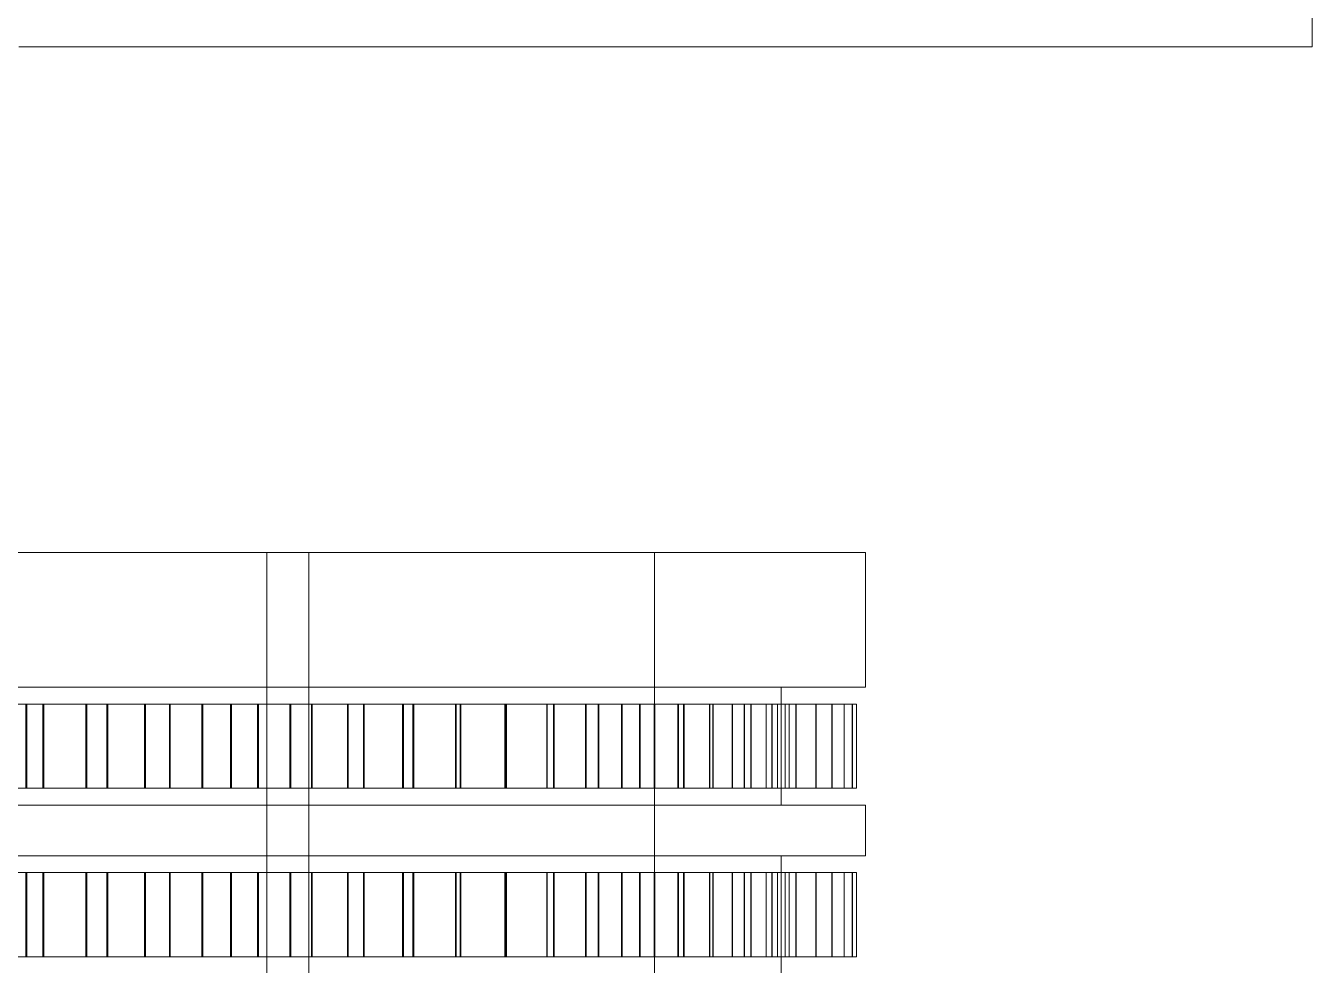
# Model space of a CAD drawing. Header units: millimetres. Extents: x -2500 to 58855, y -53268 to 6837.
# Drawn here: x 27128.6 to 27281.2, y -19559 to -19447.5 of the extents above; entities that cross this region are included whole.
import ezdxf

# ---------------------------------------------------------------- set-up
doc = ezdxf.new("R2010")
doc.units = ezdxf.units.MM
doc.layers.add('superior_briquetadora', color=7, linetype='Continuous', lineweight=0)

msp = doc.modelspace()

# ---------------------------------------------------------------- linework, layer by layer
at = {"layer": 'superior_briquetadora'}
for p, q in [((27281.187, -19405), (27281.187, -19450)), ((27127.793, -19450), (27147.144, -19450)), ((27147.144, -19450), (27165.922, -19450)), ((27165.922, -19450), (27183.905, -19450)), ((27183.905, -19450), (27200.884, -19450)), ((27200.884, -19450), (27216.658, -19450)), ((27216.658, -19450), (27231.044, -19450)), ((27231.044, -19450), (27243.872, -19450)), ((27243.872, -19450), (27254.991, -19450)), ((27254.991, -19450), (27264.273, -19450)), ((27264.273, -19450), (27271.607, -19450)), ((27271.607, -19450), (27276.908, -19450)), ((27276.908, -19450), (27280.114, -19450)), ((27280.114, -19450), (27281.187, -19450)), ((27134.069, -19510), (27124.846, -19510)), ((27127.114, -19510), (27145.681, -19510)), ((27144.305, -19510), (27134.069, -19510)), ((27153.527, -19510), (27144.305, -19510)), ((27145.681, -19510), (27163.187, -19510)), ((27159.909, -19510), (27153.527, -19510)), ((27157.187, -19660), (27157.187, -19510)), ((27159.464, -19510), (27157.187, -19510)), ((27165.846, -19510), (27159.464, -19510)), ((27162.187, -19510), (27159.909, -19510)), ((27162.187, -19660), (27162.187, -19510)), ((27163.187, -19510), (27179.24, -19510)), ((27175.069, -19510), (27165.846, -19510)), ((27185.305, -19510), (27175.069, -19510)), ((27179.24, -19510), (27193.483, -19510)), ((27194.527, -19510), (27185.305, -19510)), ((27193.483, -19510), (27205.598, -19510)), ((27200.909, -19510), (27194.527, -19510)), ((27203.187, -19510), (27200.909, -19510)), ((27203.187, -19660), (27203.187, -19510)), ((27205.598, -19510), (27215.313, -19510)), ((27215.313, -19510), (27222.411, -19510)), ((27222.411, -19510), (27226.735, -19510)), ((27226.735, -19510), (27228.187, -19510)), ((27228.187, -19510), (27228.187, -19526)), ((27127.114, -19526), (27145.681, -19526)), ((27127.645, -19526), (27146.39, -19526)), ((27145.681, -19526), (27163.187, -19526)), ((27146.39, -19526), (27163.82, -19526)), ((27163.187, -19526), (27179.24, -19526)), ((27163.82, -19526), (27179.46, -19526)), ((27179.24, -19526), (27193.483, -19526)), ((27179.46, -19526), (27192.883, -19526)), ((27192.883, -19526), (27203.723, -19526)), ((27193.483, -19526), (27205.598, -19526)), ((27203.723, -19526), (27211.685, -19526)), ((27205.598, -19526), (27215.313, -19526)), ((27211.685, -19526), (27216.55, -19526)), ((27215.313, -19526), (27222.411, -19526)), ((27216.55, -19526), (27218.187, -19526)), ((27218.187, -19540), (27218.187, -19526)), ((27222.411, -19526), (27226.735, -19526)), ((27226.735, -19526), (27228.187, -19526)), ((27128.638, -19528), (27121.418, -19528)), ((27121.523, -19528), (27128.742, -19528)), ((27130.651, -19528), (27122.954, -19528)), ((27123.066, -19528), (27130.762, -19528)), ((27135.744, -19528), (27128.638, -19528)), ((27128.638, -19538), (27128.638, -19528)), ((27128.742, -19528), (27135.846, -19528)), ((27128.742, -19538), (27128.742, -19528)), ((27138.227, -19528), (27130.651, -19528)), ((27130.651, -19538), (27130.651, -19528)), ((27130.762, -19528), (27138.336, -19528)), ((27130.762, -19538), (27130.762, -19528)), ((27142.71, -19528), (27135.744, -19528)), ((27135.744, -19538), (27135.744, -19528)), ((27135.846, -19528), (27142.809, -19528)), ((27135.846, -19538), (27135.846, -19528)), ((27145.653, -19528), (27138.227, -19528)), ((27138.227, -19538), (27138.227, -19528)), ((27138.336, -19528), (27145.76, -19528)), ((27138.336, -19538), (27138.336, -19528)), ((27149.508, -19528), (27142.71, -19528)), ((27142.71, -19538), (27142.71, -19528)), ((27142.809, -19528), (27149.606, -19528)), ((27142.809, -19538), (27142.809, -19528)), ((27152.902, -19528), (27145.653, -19528)), ((27145.653, -19538), (27145.653, -19528)), ((27145.76, -19528), (27153.005, -19528)), ((27145.76, -19538), (27145.76, -19528)), ((27156.115, -19528), (27149.508, -19528)), ((27149.508, -19538), (27149.508, -19528)), ((27149.606, -19528), (27156.209, -19528)), ((27149.606, -19538), (27149.606, -19528)), ((27159.945, -19528), (27152.902, -19528)), ((27152.902, -19538), (27152.902, -19528)), ((27153.005, -19528), (27160.045, -19528)), ((27153.005, -19538), (27153.005, -19528)), ((27162.505, -19528), (27156.115, -19528)), ((27156.115, -19538), (27156.115, -19528)), ((27156.209, -19528), (27162.596, -19528)), ((27156.209, -19538), (27156.209, -19528)), ((27166.757, -19528), (27159.945, -19528)), ((27159.945, -19538), (27159.945, -19528)), ((27160.045, -19528), (27166.854, -19528)), ((27160.045, -19538), (27160.045, -19528)), ((27168.653, -19528), (27162.505, -19528)), ((27162.505, -19538), (27162.505, -19528)), ((27162.596, -19528), (27168.741, -19528)), ((27162.596, -19538), (27162.596, -19528)), ((27173.312, -19528), (27166.757, -19528)), ((27166.757, -19538), (27166.757, -19528)), ((27166.854, -19528), (27173.405, -19528)), ((27166.854, -19538), (27166.854, -19528)), ((27174.538, -19528), (27168.653, -19528)), ((27168.653, -19538), (27168.653, -19528)), ((27168.741, -19528), (27174.621, -19528)), ((27168.741, -19538), (27168.741, -19528)), ((27179.586, -19528), (27173.312, -19528)), ((27173.312, -19538), (27173.312, -19528)), ((27173.405, -19528), (27179.675, -19528)), ((27173.405, -19538), (27173.405, -19528)), ((27180.137, -19528), (27174.538, -19528)), ((27174.538, -19538), (27174.538, -19528)), ((27174.621, -19528), (27180.216, -19528)), ((27174.621, -19538), (27174.621, -19528)), ((27185.555, -19528), (27179.586, -19528)), ((27179.586, -19538), (27179.586, -19528)), ((27179.675, -19528), (27185.64, -19528)), ((27179.675, -19538), (27179.675, -19528)), ((27185.429, -19528), (27180.137, -19528)), ((27180.137, -19538), (27180.137, -19528)), ((27180.216, -19528), (27185.503, -19528)), ((27180.216, -19538), (27180.216, -19528)), ((27190.394, -19528), (27185.429, -19528)), ((27185.429, -19538), (27185.429, -19528)), ((27185.503, -19528), (27190.464, -19528)), ((27185.503, -19538), (27185.503, -19528)), ((27191.197, -19528), (27185.555, -19528)), ((27185.555, -19538), (27185.555, -19528)), ((27185.64, -19528), (27191.276, -19528)), ((27185.64, -19538), (27185.64, -19528)), ((27195.014, -19528), (27190.394, -19528)), ((27190.394, -19538), (27190.394, -19528)), ((27190.464, -19528), (27195.079, -19528)), ((27190.464, -19538), (27190.464, -19528)), ((27196.491, -19528), (27191.197, -19528)), ((27191.197, -19538), (27191.197, -19528)), ((27191.276, -19528), (27196.565, -19528)), ((27191.276, -19538), (27191.276, -19528)), ((27199.272, -19528), (27195.014, -19528)), ((27195.014, -19538), (27195.014, -19528)), ((27195.079, -19528), (27199.331, -19528)), ((27195.079, -19538), (27195.079, -19528)), ((27201.416, -19528), (27196.491, -19528)), ((27196.491, -19538), (27196.491, -19528)), ((27196.565, -19528), (27201.485, -19528)), ((27196.565, -19538), (27196.565, -19528)), ((27203.15, -19528), (27199.272, -19528)), ((27199.272, -19538), (27199.272, -19528)), ((27199.331, -19528), (27203.204, -19528)), ((27199.331, -19538), (27199.331, -19528)), ((27205.955, -19528), (27201.416, -19528)), ((27201.416, -19538), (27201.416, -19528)), ((27201.485, -19528), (27206.018, -19528)), ((27201.485, -19538), (27201.485, -19528)), ((27206.636, -19528), (27203.15, -19528)), ((27203.15, -19538), (27203.15, -19528)), ((27203.204, -19528), (27206.683, -19528)), ((27203.204, -19538), (27203.204, -19528)), ((27210.09, -19528), (27205.955, -19528)), ((27205.955, -19538), (27205.955, -19528)), ((27206.018, -19528), (27210.147, -19528)), ((27206.018, -19538), (27206.018, -19528)), ((27209.715, -19528), (27206.636, -19528)), ((27206.636, -19538), (27206.636, -19528)), ((27206.683, -19528), (27209.757, -19528)), ((27206.683, -19538), (27206.683, -19528)), ((27212.377, -19528), (27209.715, -19528)), ((27209.715, -19538), (27209.715, -19528)), ((27209.757, -19528), (27212.413, -19528)), ((27209.757, -19538), (27209.757, -19528)), ((27213.806, -19528), (27210.09, -19528)), ((27210.09, -19538), (27210.09, -19528)), ((27210.147, -19528), (27213.857, -19528)), ((27210.147, -19538), (27210.147, -19528)), ((27214.611, -19528), (27212.377, -19528)), ((27212.377, -19538), (27212.377, -19528)), ((27212.413, -19528), (27214.64, -19528)), ((27212.413, -19538), (27212.413, -19528)), ((27217.089, -19528), (27213.806, -19528)), ((27213.806, -19538), (27213.806, -19528)), ((27213.857, -19528), (27217.133, -19528)), ((27213.857, -19538), (27213.857, -19528)), ((27216.409, -19528), (27214.611, -19528)), ((27214.611, -19538), (27214.611, -19528)), ((27214.64, -19528), (27216.432, -19528)), ((27214.64, -19538), (27214.64, -19528)), ((27217.765, -19528), (27216.409, -19528)), ((27216.409, -19538), (27216.409, -19528)), ((27216.432, -19528), (27217.781, -19528)), ((27216.432, -19538), (27216.432, -19528)), ((27219.927, -19528), (27217.089, -19528)), ((27217.089, -19538), (27217.089, -19528)), ((27217.133, -19528), (27219.965, -19528)), ((27217.133, -19538), (27217.133, -19528)), ((27218.672, -19528), (27217.765, -19528)), ((27217.765, -19538), (27217.765, -19528)), ((27217.781, -19528), (27218.682, -19528)), ((27217.781, -19538), (27217.781, -19528)), ((27219.128, -19528), (27218.672, -19528)), ((27218.672, -19538), (27218.672, -19528)), ((27218.682, -19528), (27219.132, -19528)), ((27218.682, -19538), (27218.682, -19528)), ((27219.132, -19538), (27219.132, -19528)), ((27222.309, -19528), (27219.927, -19528)), ((27219.927, -19538), (27219.927, -19528)), ((27219.965, -19528), (27222.34, -19528)), ((27219.965, -19538), (27219.965, -19528)), ((27224.226, -19528), (27222.309, -19528)), ((27222.309, -19538), (27222.309, -19528)), ((27222.34, -19528), (27224.25, -19528)), ((27222.34, -19538), (27222.34, -19528)), ((27225.671, -19528), (27224.226, -19528)), ((27224.226, -19538), (27224.226, -19528)), ((27224.25, -19528), (27225.688, -19528)), ((27224.25, -19538), (27224.25, -19528)), ((27226.638, -19528), (27225.671, -19528)), ((27225.671, -19538), (27225.671, -19528)), ((27225.688, -19528), (27226.649, -19528)), ((27225.688, -19538), (27225.688, -19528)), ((27227.124, -19528), (27226.638, -19528)), ((27226.638, -19538), (27226.638, -19528)), ((27226.649, -19528), (27227.128, -19528)), ((27226.649, -19538), (27226.649, -19528)), ((27227.124, -19538), (27227.124, -19528)), ((27227.128, -19538), (27227.128, -19528)), ((27128.638, -19538), (27121.418, -19538)), ((27121.523, -19538), (27128.742, -19538)), ((27130.651, -19538), (27122.954, -19538)), ((27123.066, -19538), (27130.762, -19538)), ((27135.744, -19538), (27128.638, -19538)), ((27128.742, -19538), (27135.846, -19538)), ((27138.227, -19538), (27130.651, -19538)), ((27130.762, -19538), (27138.336, -19538)), ((27142.71, -19538), (27135.744, -19538)), ((27135.846, -19538), (27142.809, -19538)), ((27145.653, -19538), (27138.227, -19538)), ((27138.336, -19538), (27145.76, -19538)), ((27149.508, -19538), (27142.71, -19538)), ((27142.809, -19538), (27149.606, -19538)), ((27152.902, -19538), (27145.653, -19538)), ((27145.76, -19538), (27153.005, -19538)), ((27156.115, -19538), (27149.508, -19538)), ((27149.606, -19538), (27156.209, -19538)), ((27159.945, -19538), (27152.902, -19538)), ((27153.005, -19538), (27160.045, -19538)), ((27162.505, -19538), (27156.115, -19538)), ((27156.209, -19538), (27162.596, -19538)), ((27166.757, -19538), (27159.945, -19538)), ((27160.045, -19538), (27166.854, -19538)), ((27168.653, -19538), (27162.505, -19538)), ((27162.596, -19538), (27168.741, -19538)), ((27173.312, -19538), (27166.757, -19538)), ((27166.854, -19538), (27173.405, -19538)), ((27174.538, -19538), (27168.653, -19538)), ((27168.741, -19538), (27174.621, -19538)), ((27179.586, -19538), (27173.312, -19538)), ((27173.405, -19538), (27179.675, -19538)), ((27180.137, -19538), (27174.538, -19538)), ((27174.621, -19538), (27180.216, -19538)), ((27185.555, -19538), (27179.586, -19538)), ((27179.675, -19538), (27185.64, -19538)), ((27185.429, -19538), (27180.137, -19538)), ((27180.216, -19538), (27185.503, -19538)), ((27190.394, -19538), (27185.429, -19538)), ((27185.503, -19538), (27190.464, -19538)), ((27191.197, -19538), (27185.555, -19538)), ((27185.64, -19538), (27191.276, -19538)), ((27195.014, -19538), (27190.394, -19538)), ((27190.464, -19538), (27195.079, -19538)), ((27196.491, -19538), (27191.197, -19538)), ((27191.276, -19538), (27196.565, -19538)), ((27199.272, -19538), (27195.014, -19538)), ((27195.079, -19538), (27199.331, -19538)), ((27201.416, -19538), (27196.491, -19538)), ((27196.565, -19538), (27201.485, -19538)), ((27203.15, -19538), (27199.272, -19538)), ((27199.331, -19538), (27203.204, -19538)), ((27205.955, -19538), (27201.416, -19538)), ((27201.485, -19538), (27206.018, -19538)), ((27206.636, -19538), (27203.15, -19538)), ((27203.204, -19538), (27206.683, -19538)), ((27210.09, -19538), (27205.955, -19538)), ((27206.018, -19538), (27210.147, -19538)), ((27209.715, -19538), (27206.636, -19538)), ((27206.683, -19538), (27209.757, -19538)), ((27212.377, -19538), (27209.715, -19538)), ((27209.757, -19538), (27212.413, -19538)), ((27213.806, -19538), (27210.09, -19538)), ((27210.147, -19538), (27213.857, -19538)), ((27214.611, -19538), (27212.377, -19538)), ((27212.413, -19538), (27214.64, -19538)), ((27217.089, -19538), (27213.806, -19538)), ((27213.857, -19538), (27217.133, -19538)), ((27216.409, -19538), (27214.611, -19538)), ((27214.64, -19538), (27216.432, -19538)), ((27217.765, -19538), (27216.409, -19538)), ((27216.432, -19538), (27217.781, -19538)), ((27219.927, -19538), (27217.089, -19538)), ((27217.133, -19538), (27219.965, -19538)), ((27218.672, -19538), (27217.765, -19538)), ((27217.781, -19538), (27218.682, -19538)), ((27219.128, -19538), (27218.672, -19538)), ((27218.682, -19538), (27219.132, -19538)), ((27222.309, -19538), (27219.927, -19538)), ((27219.965, -19538), (27222.34, -19538)), ((27224.226, -19538), (27222.309, -19538)), ((27222.34, -19538), (27224.25, -19538)), ((27225.671, -19538), (27224.226, -19538)), ((27224.25, -19538), (27225.688, -19538)), ((27226.638, -19538), (27225.671, -19538)), ((27225.688, -19538), (27226.649, -19538)), ((27227.124, -19538), (27226.638, -19538)), ((27226.649, -19538), (27227.128, -19538)), ((27127.114, -19540), (27145.681, -19540)), ((27127.645, -19540), (27146.39, -19540)), ((27145.681, -19540), (27163.187, -19540)), ((27146.39, -19540), (27163.82, -19540)), ((27163.187, -19540), (27179.24, -19540)), ((27163.82, -19540), (27179.46, -19540)), ((27179.24, -19540), (27193.483, -19540)), ((27179.46, -19540), (27192.883, -19540)), ((27192.883, -19540), (27203.723, -19540)), ((27193.483, -19540), (27205.598, -19540)), ((27203.723, -19540), (27211.685, -19540)), ((27205.598, -19540), (27215.313, -19540)), ((27211.685, -19540), (27216.55, -19540)), ((27215.313, -19540), (27222.411, -19540)), ((27216.55, -19540), (27218.187, -19540)), ((27222.411, -19540), (27226.735, -19540)), ((27226.735, -19540), (27228.187, -19540)), ((27228.187, -19540), (27228.187, -19546)), ((27127.114, -19546), (27145.681, -19546)), ((27127.645, -19546), (27146.39, -19546)), ((27145.681, -19546), (27163.187, -19546)), ((27146.39, -19546), (27163.82, -19546)), ((27163.187, -19546), (27179.24, -19546)), ((27163.82, -19546), (27179.46, -19546)), ((27179.24, -19546), (27193.483, -19546)), ((27179.46, -19546), (27192.883, -19546)), ((27192.883, -19546), (27203.723, -19546)), ((27193.483, -19546), (27205.598, -19546)), ((27203.723, -19546), (27211.685, -19546)), ((27205.598, -19546), (27215.313, -19546)), ((27211.685, -19546), (27216.55, -19546)), ((27215.313, -19546), (27222.411, -19546)), ((27216.55, -19546), (27218.187, -19546)), ((27218.187, -19560), (27218.187, -19546)), ((27222.411, -19546), (27226.735, -19546)), ((27226.735, -19546), (27228.187, -19546)), ((27128.638, -19548), (27121.418, -19548)), ((27121.523, -19548), (27128.742, -19548)), ((27130.651, -19548), (27122.954, -19548)), ((27123.066, -19548), (27130.762, -19548)), ((27135.744, -19548), (27128.638, -19548)), ((27128.638, -19558), (27128.638, -19548)), ((27128.742, -19548), (27135.846, -19548)), ((27128.742, -19558), (27128.742, -19548)), ((27138.227, -19548), (27130.651, -19548)), ((27130.651, -19558), (27130.651, -19548)), ((27130.762, -19548), (27138.336, -19548)), ((27130.762, -19558), (27130.762, -19548)), ((27142.71, -19548), (27135.744, -19548)), ((27135.744, -19558), (27135.744, -19548)), ((27135.846, -19548), (27142.809, -19548)), ((27135.846, -19558), (27135.846, -19548)), ((27145.653, -19548), (27138.227, -19548)), ((27138.227, -19558), (27138.227, -19548)), ((27138.336, -19548), (27145.76, -19548)), ((27138.336, -19558), (27138.336, -19548)), ((27149.508, -19548), (27142.71, -19548)), ((27142.71, -19558), (27142.71, -19548)), ((27142.809, -19548), (27149.606, -19548)), ((27142.809, -19558), (27142.809, -19548)), ((27152.902, -19548), (27145.653, -19548)), ((27145.653, -19558), (27145.653, -19548)), ((27145.76, -19548), (27153.005, -19548)), ((27145.76, -19558), (27145.76, -19548)), ((27156.115, -19548), (27149.508, -19548)), ((27149.508, -19558), (27149.508, -19548)), ((27149.606, -19548), (27156.209, -19548)), ((27149.606, -19558), (27149.606, -19548)), ((27159.945, -19548), (27152.902, -19548)), ((27152.902, -19558), (27152.902, -19548)), ((27153.005, -19548), (27160.045, -19548)), ((27153.005, -19558), (27153.005, -19548)), ((27162.505, -19548), (27156.115, -19548)), ((27156.115, -19558), (27156.115, -19548)), ((27156.209, -19548), (27162.596, -19548)), ((27156.209, -19558), (27156.209, -19548)), ((27166.757, -19548), (27159.945, -19548)), ((27159.945, -19558), (27159.945, -19548)), ((27160.045, -19548), (27166.854, -19548)), ((27160.045, -19558), (27160.045, -19548)), ((27168.653, -19548), (27162.505, -19548)), ((27162.505, -19558), (27162.505, -19548)), ((27162.596, -19548), (27168.741, -19548)), ((27162.596, -19558), (27162.596, -19548)), ((27173.312, -19548), (27166.757, -19548)), ((27166.757, -19558), (27166.757, -19548)), ((27166.854, -19548), (27173.405, -19548)), ((27166.854, -19558), (27166.854, -19548)), ((27174.538, -19548), (27168.653, -19548)), ((27168.653, -19558), (27168.653, -19548)), ((27168.741, -19548), (27174.621, -19548)), ((27168.741, -19558), (27168.741, -19548)), ((27179.586, -19548), (27173.312, -19548)), ((27173.312, -19558), (27173.312, -19548)), ((27173.405, -19548), (27179.675, -19548)), ((27173.405, -19558), (27173.405, -19548)), ((27180.137, -19548), (27174.538, -19548)), ((27174.538, -19558), (27174.538, -19548)), ((27174.621, -19548), (27180.216, -19548)), ((27174.621, -19558), (27174.621, -19548)), ((27185.555, -19548), (27179.586, -19548)), ((27179.586, -19558), (27179.586, -19548)), ((27179.675, -19548), (27185.64, -19548)), ((27179.675, -19558), (27179.675, -19548)), ((27185.429, -19548), (27180.137, -19548)), ((27180.137, -19558), (27180.137, -19548)), ((27180.216, -19548), (27185.503, -19548)), ((27180.216, -19558), (27180.216, -19548)), ((27190.394, -19548), (27185.429, -19548)), ((27185.429, -19558), (27185.429, -19548)), ((27185.503, -19548), (27190.464, -19548)), ((27185.503, -19558), (27185.503, -19548)), ((27191.197, -19548), (27185.555, -19548)), ((27185.555, -19558), (27185.555, -19548)), ((27185.64, -19548), (27191.276, -19548)), ((27185.64, -19558), (27185.64, -19548)), ((27195.014, -19548), (27190.394, -19548)), ((27190.394, -19558), (27190.394, -19548)), ((27190.464, -19548), (27195.079, -19548)), ((27190.464, -19558), (27190.464, -19548)), ((27196.491, -19548), (27191.197, -19548)), ((27191.197, -19558), (27191.197, -19548)), ((27191.276, -19548), (27196.565, -19548)), ((27191.276, -19558), (27191.276, -19548)), ((27199.272, -19548), (27195.014, -19548)), ((27195.014, -19558), (27195.014, -19548)), ((27195.079, -19548), (27199.331, -19548)), ((27195.079, -19558), (27195.079, -19548)), ((27201.416, -19548), (27196.491, -19548)), ((27196.491, -19558), (27196.491, -19548)), ((27196.565, -19548), (27201.485, -19548)), ((27196.565, -19558), (27196.565, -19548)), ((27203.15, -19548), (27199.272, -19548)), ((27199.272, -19558), (27199.272, -19548)), ((27199.331, -19548), (27203.204, -19548)), ((27199.331, -19558), (27199.331, -19548)), ((27205.955, -19548), (27201.416, -19548)), ((27201.416, -19558), (27201.416, -19548)), ((27201.485, -19548), (27206.018, -19548)), ((27201.485, -19558), (27201.485, -19548)), ((27206.636, -19548), (27203.15, -19548)), ((27203.15, -19558), (27203.15, -19548)), ((27203.204, -19548), (27206.683, -19548)), ((27203.204, -19558), (27203.204, -19548)), ((27210.09, -19548), (27205.955, -19548)), ((27205.955, -19558), (27205.955, -19548)), ((27206.018, -19548), (27210.147, -19548)), ((27206.018, -19558), (27206.018, -19548)), ((27209.715, -19548), (27206.636, -19548)), ((27206.636, -19558), (27206.636, -19548)), ((27206.683, -19548), (27209.757, -19548)), ((27206.683, -19558), (27206.683, -19548)), ((27212.377, -19548), (27209.715, -19548)), ((27209.715, -19558), (27209.715, -19548)), ((27209.757, -19548), (27212.413, -19548)), ((27209.757, -19558), (27209.757, -19548)), ((27213.806, -19548), (27210.09, -19548)), ((27210.09, -19558), (27210.09, -19548)), ((27210.147, -19548), (27213.857, -19548)), ((27210.147, -19558), (27210.147, -19548)), ((27214.611, -19548), (27212.377, -19548)), ((27212.377, -19558), (27212.377, -19548)), ((27212.413, -19548), (27214.64, -19548)), ((27212.413, -19558), (27212.413, -19548)), ((27217.089, -19548), (27213.806, -19548)), ((27213.806, -19558), (27213.806, -19548)), ((27213.857, -19548), (27217.133, -19548)), ((27213.857, -19558), (27213.857, -19548)), ((27216.409, -19548), (27214.611, -19548)), ((27214.611, -19558), (27214.611, -19548)), ((27214.64, -19548), (27216.432, -19548)), ((27214.64, -19558), (27214.64, -19548)), ((27217.765, -19548), (27216.409, -19548)), ((27216.409, -19558), (27216.409, -19548)), ((27216.432, -19548), (27217.781, -19548)), ((27216.432, -19558), (27216.432, -19548)), ((27219.927, -19548), (27217.089, -19548)), ((27217.089, -19558), (27217.089, -19548)), ((27217.133, -19548), (27219.965, -19548)), ((27217.133, -19558), (27217.133, -19548)), ((27218.672, -19548), (27217.765, -19548)), ((27217.765, -19558), (27217.765, -19548)), ((27217.781, -19548), (27218.682, -19548)), ((27217.781, -19558), (27217.781, -19548)), ((27219.128, -19548), (27218.672, -19548)), ((27218.672, -19558), (27218.672, -19548)), ((27218.682, -19548), (27219.132, -19548)), ((27218.682, -19558), (27218.682, -19548)), ((27219.132, -19558), (27219.132, -19548)), ((27222.309, -19548), (27219.927, -19548)), ((27219.927, -19558), (27219.927, -19548)), ((27219.965, -19548), (27222.34, -19548)), ((27219.965, -19558), (27219.965, -19548)), ((27224.226, -19548), (27222.309, -19548)), ((27222.309, -19558), (27222.309, -19548)), ((27222.34, -19548), (27224.25, -19548)), ((27222.34, -19558), (27222.34, -19548)), ((27225.671, -19548), (27224.226, -19548)), ((27224.226, -19558), (27224.226, -19548)), ((27224.25, -19548), (27225.688, -19548)), ((27224.25, -19558), (27224.25, -19548)), ((27226.638, -19548), (27225.671, -19548)), ((27225.671, -19558), (27225.671, -19548)), ((27225.688, -19548), (27226.649, -19548)), ((27225.688, -19558), (27225.688, -19548)), ((27227.124, -19548), (27226.638, -19548)), ((27226.638, -19558), (27226.638, -19548)), ((27226.649, -19548), (27227.128, -19548)), ((27226.649, -19558), (27226.649, -19548)), ((27227.124, -19558), (27227.124, -19548)), ((27227.128, -19558), (27227.128, -19548)), ((27128.638, -19558), (27121.418, -19558)), ((27121.523, -19558), (27128.742, -19558)), ((27130.651, -19558), (27122.954, -19558)), ((27123.066, -19558), (27130.762, -19558)), ((27135.744, -19558), (27128.638, -19558)), ((27128.742, -19558), (27135.846, -19558)), ((27138.227, -19558), (27130.651, -19558)), ((27130.762, -19558), (27138.336, -19558)), ((27142.71, -19558), (27135.744, -19558)), ((27135.846, -19558), (27142.809, -19558)), ((27145.653, -19558), (27138.227, -19558)), ((27138.336, -19558), (27145.76, -19558)), ((27149.508, -19558), (27142.71, -19558)), ((27142.809, -19558), (27149.606, -19558)), ((27152.902, -19558), (27145.653, -19558)), ((27145.76, -19558), (27153.005, -19558)), ((27156.115, -19558), (27149.508, -19558)), ((27149.606, -19558), (27156.209, -19558)), ((27159.945, -19558), (27152.902, -19558)), ((27153.005, -19558), (27160.045, -19558)), ((27162.505, -19558), (27156.115, -19558)), ((27156.209, -19558), (27162.596, -19558)), ((27166.757, -19558), (27159.945, -19558)), ((27160.045, -19558), (27166.854, -19558)), ((27168.653, -19558), (27162.505, -19558)), ((27162.596, -19558), (27168.741, -19558)), ((27173.312, -19558), (27166.757, -19558)), ((27166.854, -19558), (27173.405, -19558)), ((27174.538, -19558), (27168.653, -19558)), ((27168.741, -19558), (27174.621, -19558)), ((27179.586, -19558), (27173.312, -19558)), ((27173.405, -19558), (27179.675, -19558)), ((27180.137, -19558), (27174.538, -19558)), ((27174.621, -19558), (27180.216, -19558)), ((27185.555, -19558), (27179.586, -19558)), ((27179.675, -19558), (27185.64, -19558)), ((27185.429, -19558), (27180.137, -19558)), ((27180.216, -19558), (27185.503, -19558)), ((27190.394, -19558), (27185.429, -19558)), ((27185.503, -19558), (27190.464, -19558)), ((27191.197, -19558), (27185.555, -19558)), ((27185.64, -19558), (27191.276, -19558)), ((27195.014, -19558), (27190.394, -19558)), ((27190.464, -19558), (27195.079, -19558)), ((27196.491, -19558), (27191.197, -19558)), ((27191.276, -19558), (27196.565, -19558)), ((27199.272, -19558), (27195.014, -19558)), ((27195.079, -19558), (27199.331, -19558)), ((27201.416, -19558), (27196.491, -19558)), ((27196.565, -19558), (27201.485, -19558)), ((27203.15, -19558), (27199.272, -19558)), ((27199.331, -19558), (27203.204, -19558)), ((27205.955, -19558), (27201.416, -19558)), ((27201.485, -19558), (27206.018, -19558)), ((27206.636, -19558), (27203.15, -19558)), ((27203.204, -19558), (27206.683, -19558)), ((27210.09, -19558), (27205.955, -19558)), ((27206.018, -19558), (27210.147, -19558)), ((27209.715, -19558), (27206.636, -19558)), ((27206.683, -19558), (27209.757, -19558)), ((27212.377, -19558), (27209.715, -19558)), ((27209.757, -19558), (27212.413, -19558)), ((27213.806, -19558), (27210.09, -19558)), ((27210.147, -19558), (27213.857, -19558)), ((27214.611, -19558), (27212.377, -19558)), ((27212.413, -19558), (27214.64, -19558)), ((27217.089, -19558), (27213.806, -19558)), ((27213.857, -19558), (27217.133, -19558)), ((27216.409, -19558), (27214.611, -19558)), ((27214.64, -19558), (27216.432, -19558)), ((27217.765, -19558), (27216.409, -19558)), ((27216.432, -19558), (27217.781, -19558)), ((27219.927, -19558), (27217.089, -19558)), ((27217.133, -19558), (27219.965, -19558)), ((27218.672, -19558), (27217.765, -19558)), ((27217.781, -19558), (27218.682, -19558)), ((27219.128, -19558), (27218.672, -19558)), ((27218.682, -19558), (27219.132, -19558)), ((27222.309, -19558), (27219.927, -19558)), ((27219.965, -19558), (27222.34, -19558)), ((27224.226, -19558), (27222.309, -19558)), ((27222.34, -19558), (27224.25, -19558)), ((27225.671, -19558), (27224.226, -19558)), ((27224.25, -19558), (27225.688, -19558)), ((27226.638, -19558), (27225.671, -19558)), ((27225.688, -19558), (27226.649, -19558)), ((27227.124, -19558), (27226.638, -19558)), ((27226.649, -19558), (27227.128, -19558))]:
    msp.add_line(p, q, dxfattribs=at)

doc.saveas('drawing.dxf')
